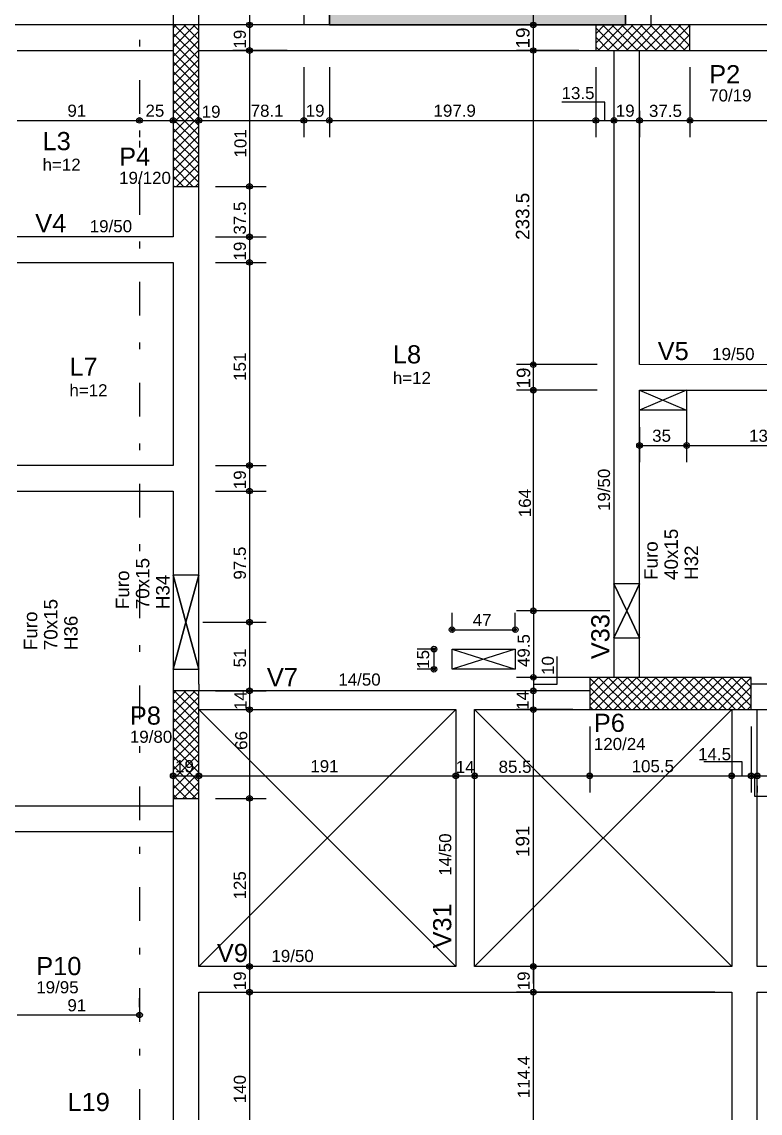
# Model space of a CAD drawing. Extents: x 0 to 119, y 0 to 84.
# Drawn here: x 29.19 to 40.16, y 50.94 to 67.17 of the extents above; entities that cross this region are included whole.
import ezdxf

# ---------------------------------------------------------------- set-up
doc = ezdxf.new("R2010")
doc.units = 0
doc.header["$MEASUREMENT"] = 0
doc.linetypes.add('ESTILO_TQS_0003', pattern=[1.5, 0.5, -0.4, 0.1, -0.5])
for name, color, linetype in [('1', 3, 'CONTINUOUS'), ('10', 252, 'CONTINUOUS'), ('18', 6, 'CONTINUOUS'), ('25', 130, 'CONTINUOUS'), ('27', 250, 'CONTINUOUS'), ('3', 7, 'CONTINUOUS'), ('32', 250, 'CONTINUOUS'), ('36', 7, 'CONTINUOUS'), ('37', 7, 'CONTINUOUS'), ('38', 7, 'CONTINUOUS'), ('62', 7, 'CONTINUOUS')]:
    doc.layers.add(name, color=color, linetype=linetype)
doc.styles.add('TQS_ARIAL', font='arial.ttf')

msp = doc.modelspace()

# ---------------------------------------------------------------- linework, layer by layer
at = {"layer": '1', "color": 3, "linetype": 'Continuous'}
for p, q in [((38.41555, 66.92988), (38.41555, 66.92988)), ((31.62555, 65.91988), (31.62555, 65.91988)), ((38.825571, 57.17988), (38.825571, 57.17988)), ((31.62555, 56.41988), (31.62555, 56.41988))]:
    msp.add_line(p, q, dxfattribs=at)
at = {"layer": '10', "color": 252, "linetype": 'Continuous'}
for p, q in [((38.365594, 61.689816), (39.065084, 61.390122)), ((39.065084, 61.689686), (38.365594, 61.390122)), ((35.579002, 57.839919), (36.518992, 57.539914)), ((36.518992, 57.839919), (35.579002, 57.539914)), ((31.81555, 56.939914), (35.63555, 53.11988)), ((31.815554, 53.119884), (35.63555, 56.939914)), ((35.91555, 53.11988), (39.73555, 56.939914)), ((35.91555, 56.939914), (39.73555, 53.11988))]:
    msp.add_line(p, q, dxfattribs=at)
for points in [[(39.065084, 61.390122), (38.365594, 61.390122), (38.365594, 61.689816), (39.065084, 61.689816), (39.065084, 61.390122)], [(35.579002, 57.839919), (36.518992, 57.839919), (36.518992, 57.539914), (35.579002, 57.539914), (35.579002, 57.839919)]]:
    msp.add_lwpolyline(points, dxfattribs=at)
at = {"layer": '18', "color": 6, "linetype": 'ESTILO_TQS_0003'}
msp.add_line((30.93555, 76.798161), (30.93555, 32.667344), dxfattribs=at)
at = {"layer": '25', "color": 130, "linetype": 'Continuous'}
msp.add_lwpolyline([(33.757161, 69.039899), (33.757161, 67.119899), (37.71555, 67.119899), (38.157161, 67.11988), (38.157161, 69.039899), (33.757161, 69.039899)], dxfattribs=at)
for points in [[(33.757161, 69.039899), (33.757161, 67.119899), (37.71555, 67.119899)], [(33.757161, 69.039899), (37.71555, 67.119899), (38.157161, 67.11988)], [(33.757161, 69.039899), (38.157161, 67.11988), (38.157161, 69.039899)]]:
    msp.add_solid(points, dxfattribs=at)
at = {"layer": '27', "color": 250, "linetype": 'Continuous'}
for p, q in [((31.43555, 66.790889), (31.764541, 67.11988)), ((31.43555, 66.93231), (31.62312, 67.11988)), ((31.43555, 67.073732), (31.481698, 67.11988)), ((31.43555, 66.649468), (31.81555, 67.029468)), ((31.450805, 67.11988), (31.81555, 66.755135)), ((31.592227, 67.11988), (31.81555, 66.896557)), ((31.733648, 67.11988), (31.81555, 67.037978)), ((37.71555, 66.848349), (37.987081, 67.11988)), ((37.71555, 66.989771), (37.845659, 67.11988)), ((37.71555, 67.077675), (38.053345, 66.73988)), ((37.748502, 66.73988), (38.128502, 67.11988)), ((37.814766, 67.11988), (38.194766, 66.73988)), ((37.889923, 66.73988), (38.269923, 67.11988)), ((37.956188, 67.11988), (38.336188, 66.73988)), ((38.031345, 66.73988), (38.411345, 67.11988)), ((38.097609, 67.11988), (38.477609, 66.73988)), ((38.172766, 66.73988), (38.552766, 67.11988)), ((38.23903, 67.11988), (38.61903, 66.73988)), ((38.314187, 66.73988), (38.694187, 67.11988)), ((38.380452, 67.11988), (38.760452, 66.73988)), ((38.455609, 66.73988), (38.835609, 67.11988)), ((38.521873, 67.11988), (38.901873, 66.73988)), ((38.59703, 66.73988), (38.97703, 67.11988)), ((38.663294, 67.11988), (39.043294, 66.73988)), ((38.738451, 66.73988), (39.11555, 67.116979)), ((38.804716, 67.11988), (39.11555, 66.809046)), ((38.946137, 67.11988), (39.11555, 66.950467)), ((39.087559, 67.11988), (39.11555, 67.091889)), ((31.43555, 66.993714), (31.81555, 66.613714)), ((31.43555, 66.508046), (31.81555, 66.888046)), ((31.43555, 66.852293), (31.81555, 66.472293)), ((37.71555, 66.936254), (37.911924, 66.73988)), ((38.879873, 66.73988), (39.11555, 66.975557)), ((31.43555, 66.366625), (31.81555, 66.746625)), ((31.43555, 66.710871), (31.81555, 66.330871)), ((37.71555, 66.794832), (37.770502, 66.73988)), ((39.021294, 66.73988), (39.11555, 66.834136)), ((31.43555, 66.225204), (31.81555, 66.605204)), ((31.43555, 66.56945), (31.81555, 66.18945)), ((31.43555, 66.083782), (31.81555, 66.463782)), ((31.43555, 66.428029), (31.81555, 66.048029)), ((31.43555, 65.942361), (31.81555, 66.322361)), ((31.43555, 66.286607), (31.81555, 65.906607)), ((31.43555, 65.80094), (31.81555, 66.18094)), ((31.43555, 66.145186), (31.81555, 65.765186)), ((31.43555, 65.659518), (31.81555, 66.039518)), ((31.43555, 66.003764), (31.81555, 65.623764)), ((31.43555, 65.518097), (31.81555, 65.898097)), ((31.43555, 65.862343), (31.81555, 65.482343)), ((31.43555, 65.376675), (31.81555, 65.756675)), ((31.43555, 65.720922), (31.81555, 65.340922)), ((31.43555, 65.235254), (31.81555, 65.615254)), ((31.43555, 65.5795), (31.81555, 65.1995)), ((31.43555, 65.093833), (31.81555, 65.473833)), ((31.43555, 65.438079), (31.81555, 65.058079)), ((31.43555, 64.952411), (31.81555, 65.332411)), ((31.43555, 65.296658), (31.81555, 64.916658)), ((31.43555, 64.81099), (31.81555, 65.19099)), ((31.43555, 65.155236), (31.81555, 64.775236)), ((31.43555, 65.013815), (31.729485, 64.71988)), ((31.485861, 64.71988), (31.81555, 65.049569)), ((31.627283, 64.71988), (31.81555, 64.908147)), ((31.43555, 64.872394), (31.588064, 64.71988)), ((31.768704, 64.71988), (31.81555, 64.766726)), ((31.43555, 64.730972), (31.446642, 64.71988)), ((37.625571, 57.000297), (38.045154, 57.41988)), ((37.625571, 57.141718), (37.903733, 57.41988)), ((37.625571, 57.28314), (37.762311, 57.41988)), ((37.625571, 57.40958), (38.095271, 56.93988)), ((37.706576, 56.93988), (38.186576, 57.41988)), ((37.756693, 57.41988), (38.236693, 56.93988)), ((37.847997, 56.93988), (38.327997, 57.41988)), ((37.898114, 57.41988), (38.378114, 56.93988)), ((37.989418, 56.93988), (38.469418, 57.41988)), ((38.039535, 57.41988), (38.519535, 56.93988)), ((38.13084, 56.93988), (38.61084, 57.41988)), ((38.180957, 57.41988), (38.660957, 56.93988)), ((38.272261, 56.93988), (38.752261, 57.41988)), ((38.322378, 57.41988), (38.802378, 56.93988)), ((38.413682, 56.93988), (38.893682, 57.41988)), ((38.4638, 57.41988), (38.9438, 56.93988)), ((38.555104, 56.93988), (39.035104, 57.41988)), ((38.605221, 57.41988), (39.085221, 56.93988)), ((38.696525, 56.93988), (39.176525, 57.41988)), ((38.746642, 57.41988), (39.226642, 56.93988)), ((38.837946, 56.93988), (39.317946, 57.41988)), ((38.888064, 57.41988), (39.368064, 56.93988)), ((38.979368, 56.93988), (39.459368, 57.41988)), ((39.029485, 57.41988), (39.509485, 56.93988)), ((39.120789, 56.93988), (39.600789, 57.41988)), ((39.170906, 57.41988), (39.650906, 56.93988)), ((39.26221, 56.93988), (39.74221, 57.41988)), ((39.312328, 57.41988), (39.792328, 56.93988)), ((39.403632, 56.93988), (39.883632, 57.41988)), ((39.453749, 57.41988), (39.933749, 56.93988)), ((39.545053, 56.93988), (40.025571, 57.41988)), ((39.59517, 57.41988), (40.025571, 56.989479)), ((39.686475, 56.93988), (40.025571, 57.278977)), ((39.736592, 57.41988), (40.025571, 57.1309)), ((39.878013, 57.41988), (40.025571, 57.272322)), ((40.019434, 57.41988), (40.025571, 57.413743)), ((31.43555, 56.891394), (31.764036, 57.21988)), ((31.43555, 57.032815), (31.622615, 57.21988)), ((31.43555, 57.174237), (31.481193, 57.21988)), ((31.43555, 56.749973), (31.81555, 57.129973)), ((31.45131, 57.21988), (31.81555, 56.85564)), ((31.592732, 57.21988), (31.81555, 56.997062)), ((31.734153, 57.21988), (31.81555, 57.138483)), ((37.625571, 57.268159), (37.95385, 56.93988)), ((37.625571, 57.126737), (37.812429, 56.93988)), ((39.827896, 56.93988), (40.025571, 57.137555)), ((31.43555, 57.094219), (31.81555, 56.714219)), ((31.43555, 56.608551), (31.81555, 56.988551)), ((37.625571, 56.985316), (37.671007, 56.93988)), ((39.969317, 56.93988), (40.025571, 56.996134)), ((31.43555, 56.952798), (31.81555, 56.572798)), ((31.43555, 56.46713), (31.81555, 56.84713)), ((31.43555, 56.811376), (31.81555, 56.431376)), ((31.43555, 56.325709), (31.81555, 56.705709)), ((31.43555, 56.669955), (31.81555, 56.289955)), ((31.43555, 56.184287), (31.81555, 56.564287)), ((31.43555, 56.528534), (31.81555, 56.148534)), ((31.43555, 56.042866), (31.81555, 56.422866)), ((31.43555, 56.387112), (31.81555, 56.007112)), ((31.43555, 55.901445), (31.81555, 56.281445)), ((31.43555, 56.245691), (31.81555, 55.865691)), ((31.43555, 55.760023), (31.81555, 56.140023)), ((31.43555, 56.10427), (31.81555, 55.72427)), ((31.436828, 55.61988), (31.81555, 55.998602)), ((31.43555, 55.962848), (31.778518, 55.61988)), ((31.43555, 55.821427), (31.637097, 55.61988)), ((31.578249, 55.61988), (31.81555, 55.857181)), ((31.43555, 55.680005), (31.495675, 55.61988)), ((31.719671, 55.61988), (31.81555, 55.715759))]:
    msp.add_line(p, q, dxfattribs=at)
at = {"layer": '3', "color": 7, "linetype": 'Continuous'}
for points in [[(31.435554, 72.414661), (31.435554, 67.119899)], [(31.815554, 67.119899), (31.815554, 72.414661)], [(33.377161, 69.319899), (33.377161, 67.119899)], [(38.537161, 67.11988), (38.537161, 69.319899)], [(33.757161, 67.119899), (33.757161, 69.039899)], [(38.157161, 69.039899), (38.157161, 67.11988)], [(31.43555, 67.119899), (28.92555, 67.119899)], [(33.377161, 67.119899), (31.815554, 67.119899)], [(33.757161, 67.119899), (33.377161, 67.119899)], [(37.71555, 67.119899), (33.757161, 67.119899)], [(46.345595, 67.119899), (39.11555, 67.119899)], [(29.11555, 66.739899), (31.43555, 66.739899)], [(31.81555, 66.739899), (33.567161, 66.739899)], [(33.567161, 66.739899), (37.71555, 66.739899)], [(37.985594, 66.73988), (37.985594, 61.879851)], [(38.365594, 62.069816), (38.365594, 66.73988)], [(39.11555, 66.739899), (46.345595, 66.739899)], [(31.435554, 64.71988), (31.435554, 63.96988)], [(31.815554, 63.77988), (31.815554, 64.71988)], [(31.435554, 63.96988), (29.11555, 63.96988)], [(31.815554, 60.379943), (31.815554, 63.77988)], [(29.11555, 63.58988), (31.435554, 63.58988)], [(31.435554, 63.58988), (31.435554, 60.569943)], [(45.755629, 62.068452), (38.365594, 62.069816)], [(37.985594, 61.879851), (37.985594, 57.41988)], [(38.365594, 57.41988), (38.365594, 61.689816)], [(38.365594, 61.689816), (45.565594, 61.688487)], [(31.435554, 60.569943), (29.11555, 60.569943)], [(31.815554, 57.319914), (31.815554, 60.379943)], [(29.11555, 60.189943), (31.435554, 60.189943)], [(31.435554, 60.189943), (31.435554, 57.21988)], [(31.62555, 58.239919), (31.81555, 57.539919), (31.81555, 58.939919), (31.62555, 58.239919), (31.81555, 58.939919), (31.43555, 58.939919), (31.62555, 58.239919), (31.43555, 58.939919), (31.43555, 57.539919), (31.62555, 58.239919), (31.43555, 57.539919), (31.81555, 57.539919), (31.62555, 58.239919)], [(38.17559, 58.409783), (38.36559, 58.009783), (38.36559, 58.809783), (38.17559, 58.409783), (38.36559, 58.809783), (37.98559, 58.809783), (38.17559, 58.409783), (37.98559, 58.809783), (37.98559, 58.009783), (38.17559, 58.409783), (37.98559, 58.009783), (38.36559, 58.009783), (38.17559, 58.409783)], [(31.815554, 57.319914), (31.815554, 57.21988)], [(42.55555, 57.319914), (40.025571, 57.319914)], [(35.77555, 57.219914), (31.815554, 57.219914)], [(37.625571, 57.219914), (35.77555, 57.219914)], [(31.81555, 56.939914), (35.63555, 56.939914)], [(35.63555, 56.939914), (35.63555, 53.11988)], [(35.91555, 56.939914), (37.625571, 56.939914)], [(35.91555, 53.11988), (35.91555, 56.939914)], [(39.73555, 56.93988), (39.73555, 53.11988)], [(40.025571, 56.939914), (40.11555, 56.939914)], [(40.11555, 56.939914), (42.36555, 56.939914)], [(40.11555, 53.11988), (40.11555, 56.939914)], [(31.43555, 55.506569), (19.51555, 55.506569)], [(31.435554, 55.61988), (31.435554, 52.92988)], [(31.815554, 53.11988), (31.815554, 55.61988)], [(19.51555, 55.126569), (31.435554, 55.126569)], [(35.63555, 53.11988), (31.815554, 53.11988)], [(39.73555, 53.11988), (35.91555, 53.11988)], [(42.36555, 53.11988), (40.11555, 53.11988)], [(31.435554, 52.92988), (31.435554, 48.230015)], [(31.815554, 52.73988), (35.77555, 52.73988)], [(31.815554, 48.420015), (31.815554, 52.73988)], [(35.77555, 52.73988), (39.73555, 52.73988)], [(39.73555, 52.73988), (39.73555, 48.420015)], [(40.11555, 48.230015), (40.11555, 52.73988)], [(40.11555, 52.73988), (42.36555, 52.73988)]]:
    msp.add_lwpolyline(points, dxfattribs=at)
at = {"layer": '32', "color": 250, "linetype": 'Continuous'}
for p, q in [((32.569553, 69.039899), (32.569553, 67.119899)), ((36.787909, 67.11988), (36.787909, 69.039899)), ((36.787909, 66.48988), (36.787909, 67.369899)), ((33.127161, 67.119899), (32.319553, 67.119899)), ((33.127161, 67.119899), (32.319553, 67.119899)), ((32.569553, 67.119899), (32.569553, 66.739899)), ((33.377161, 67.119899), (33.377161, 67.119899)), ((33.377161, 67.119899), (33.377161, 67.119899)), ((37.46555, 67.119899), (36.537909, 67.119899)), ((37.46555, 67.11988), (36.537909, 67.11988)), ((37.71555, 67.119899), (37.71555, 67.119899)), ((37.71555, 67.11988), (37.71555, 67.11988)), ((36.787909, 61.819886), (36.787909, 66.98988)), ((33.127161, 66.739899), (32.319553, 66.739899)), ((33.127161, 66.739899), (32.319553, 66.739899)), ((32.569553, 66.739899), (32.569553, 64.71988)), ((33.377161, 66.739899), (33.377161, 66.739899)), ((33.377161, 66.739899), (33.377161, 66.739899)), ((33.377161, 66.739899), (33.377161, 66.739899)), ((33.377161, 66.739899), (33.377161, 66.739899)), ((33.757161, 66.739899), (33.757161, 66.739899)), ((33.757161, 66.739899), (33.757161, 66.739899)), ((37.46555, 66.73988), (36.537909, 66.73988)), ((37.46555, 66.73988), (36.537909, 66.73988)), ((37.71555, 66.73988), (37.71555, 66.73988)), ((37.71555, 66.73988), (37.71555, 66.73988)), ((37.71555, 66.73988), (37.71555, 66.73988)), ((37.71555, 66.73988), (37.71555, 66.73988)), ((39.11555, 66.73988), (39.11555, 66.73988)), ((39.11555, 66.73988), (39.11555, 66.73988)), ((33.377161, 66.489899), (33.377161, 65.450963)), ((33.377161, 66.489899), (33.377161, 65.450963)), ((33.757161, 66.489899), (33.757161, 65.450963)), ((33.757161, 66.489899), (33.757161, 65.450963)), ((37.71555, 66.48988), (37.71555, 65.450963)), ((37.71555, 66.48988), (37.71555, 65.450963)), ((39.11555, 66.48988), (39.11555, 65.450963)), ((39.11555, 66.48988), (39.11555, 65.450963)), ((37.985594, 66.316838), (37.985594, 66.316838)), ((37.985594, 66.316838), (37.985594, 66.316838)), ((37.985594, 66.066838), (37.985594, 65.450963)), ((37.985594, 66.066838), (37.985594, 65.450963)), ((38.365594, 66.09201), (38.365594, 66.09201)), ((38.365594, 66.09201), (38.365594, 66.09201)), ((30.93555, 65.80164), (30.93555, 65.80164)), ((30.93555, 65.80164), (30.93555, 65.80164)), ((38.365594, 65.84201), (38.365594, 65.450963)), ((38.365594, 65.84201), (38.365594, 65.450963)), ((29.11555, 65.700963), (30.93555, 65.700963)), ((30.93555, 65.700963), (31.43555, 65.700963)), ((31.43555, 65.700963), (31.43555, 65.700963)), ((31.43555, 65.700963), (31.81555, 65.700963)), ((31.43555, 65.700963), (31.43555, 65.700963)), ((31.81555, 65.700963), (33.377161, 65.700963)), ((31.81555, 65.700963), (31.81555, 65.700963)), ((31.81555, 65.700963), (31.81555, 65.700963)), ((33.377161, 65.700963), (33.757161, 65.700963)), ((33.757161, 65.700963), (37.71555, 65.700963)), ((37.71555, 65.700963), (37.985594, 65.700963)), ((37.985594, 65.700963), (38.365594, 65.700963)), ((38.365594, 65.700963), (39.11555, 65.700963)), ((39.11555, 65.700963), (46.345595, 65.700963)), ((30.93555, 65.55164), (30.93555, 65.450963)), ((30.93555, 65.55164), (30.93555, 65.450963)), ((31.815554, 64.71988), (31.815554, 64.71988)), ((31.815554, 64.71988), (31.815554, 64.71988)), ((32.065554, 64.71988), (32.819553, 64.71988)), ((32.065554, 64.71988), (32.819553, 64.71988)), ((32.569553, 64.71988), (32.569553, 63.96988)), ((31.815554, 63.96988), (31.815554, 63.96988)), ((31.815554, 63.96988), (31.815554, 63.96988)), ((32.065554, 63.96988), (32.819553, 63.96988)), ((32.065554, 63.96988), (32.819553, 63.96988)), ((32.569553, 63.96988), (32.569553, 63.58988)), ((31.815554, 63.58988), (31.815554, 63.58988)), ((31.815554, 63.58988), (31.815554, 63.58988)), ((32.065554, 63.58988), (32.819553, 63.58988)), ((32.065554, 63.58988), (32.819553, 63.58988)), ((32.569553, 63.58988), (32.569553, 60.569943)), ((36.787909, 61.439886), (36.787909, 62.319886)), ((37.735594, 62.069886), (36.537909, 62.069886)), ((37.735594, 62.069886), (36.537909, 62.069886)), ((37.985594, 62.069886), (37.985594, 62.069886)), ((37.985594, 62.069886), (37.985594, 62.069886)), ((37.735594, 61.689886), (36.537909, 61.689886)), ((37.485594, 61.689886), (36.537909, 61.689886)), ((36.787909, 58.409783), (36.787909, 61.689886)), ((37.735594, 61.689886), (37.735594, 61.689886)), ((37.985594, 61.689886), (37.985594, 61.689886)), ((39.065084, 61.689816), (39.065084, 61.689816)), ((38.365594, 61.390122), (38.365594, 61.390122)), ((39.065084, 61.439816), (39.065084, 60.618114)), ((39.065084, 61.390122), (39.065084, 61.390122)), ((38.365594, 61.140122), (38.365594, 60.618114)), ((39.065084, 61.140122), (39.065084, 60.618114)), ((38.365594, 60.868114), (39.065084, 60.868114)), ((39.065084, 60.868114), (41.786298, 60.868114)), ((31.815554, 60.569943), (31.815554, 60.569943)), ((31.815554, 60.569943), (31.815554, 60.569943)), ((32.065554, 60.569943), (32.819553, 60.569943)), ((32.065554, 60.569943), (32.819553, 60.569943)), ((32.569553, 60.569943), (32.569553, 60.189943)), ((31.815554, 60.189943), (31.815554, 60.189943)), ((31.815554, 60.189943), (31.815554, 60.189943)), ((32.065554, 60.189943), (32.819553, 60.189943)), ((32.065554, 60.189943), (32.819553, 60.189943)), ((32.569553, 60.189943), (32.569553, 58.239919)), ((35.579002, 58.089919), (35.579002, 58.378731)), ((36.518992, 58.089919), (36.518992, 58.378731)), ((37.92559, 58.409783), (36.537909, 58.409783)), ((37.92559, 58.409783), (36.537909, 58.409783)), ((36.787909, 58.409783), (36.787909, 57.41988)), ((38.17559, 58.409783), (38.17559, 58.409783)), ((38.17559, 58.409783), (38.17559, 58.409783)), ((31.62555, 58.239919), (31.62555, 58.239919)), ((31.62555, 58.239919), (31.62555, 58.239919)), ((31.87555, 58.239919), (32.819553, 58.239919)), ((31.87555, 58.239919), (32.819553, 58.239919)), ((32.569553, 58.239919), (32.569553, 57.21988)), ((35.579002, 58.128731), (36.518992, 58.128731)), ((35.329002, 57.839919), (35.060629, 57.839919)), ((35.310629, 57.839919), (35.310629, 57.539914)), ((35.579002, 57.839919), (35.579002, 57.839919)), ((35.579002, 57.839919), (35.579002, 57.839919)), ((36.518992, 57.839919), (36.518992, 57.839919)), ((35.329002, 57.539914), (35.060629, 57.539914)), ((35.579002, 57.539914), (35.579002, 57.539914)), ((37.375571, 57.41988), (36.537909, 57.41988)), ((37.735594, 57.41988), (36.537909, 57.41988)), ((36.787909, 57.41988), (36.787909, 57.219914)), ((37.625571, 57.41988), (37.625571, 57.41988)), ((37.985594, 57.41988), (37.985594, 57.41988)), ((31.81555, 57.21988), (31.81555, 57.21988)), ((31.815554, 57.21988), (31.815554, 57.21988)), ((32.06555, 57.21988), (32.819553, 57.21988)), ((32.065554, 57.21988), (32.819553, 57.21988)), ((32.569553, 57.21988), (32.569553, 56.939914)), ((37.375571, 57.219914), (36.537909, 57.219914)), ((37.375571, 57.219914), (36.537909, 57.219914)), ((36.787909, 56.939914), (36.787909, 57.219914)), ((36.787909, 52.86988), (36.787909, 57.18988)), ((37.625571, 57.219914), (37.625571, 57.219914)), ((37.625571, 57.219914), (37.625571, 57.219914)), ((32.569553, 56.939914), (32.569553, 56.939914)), ((32.569553, 56.939914), (32.569553, 55.61988)), ((32.569553, 56.939914), (32.569553, 56.939914)), ((37.375571, 56.939914), (36.537909, 56.939914)), ((37.375571, 56.93988), (36.537909, 56.93988)), ((37.625571, 56.939914), (37.625571, 56.939914)), ((37.625571, 56.93988), (37.625571, 56.93988)), ((37.625571, 56.93988), (37.625571, 56.93988)), ((37.625571, 56.93988), (37.625571, 56.93988)), ((40.025571, 56.93988), (40.025571, 56.93988)), ((40.025571, 56.93988), (40.025571, 56.93988)), ((37.625571, 56.68988), (37.625571, 55.705414)), ((37.625571, 56.68988), (37.625571, 55.705414)), ((40.025571, 56.68988), (40.025571, 55.705414)), ((40.025571, 56.68988), (40.025571, 55.705414)), ((39.73555, 56.056527), (39.73555, 56.056527)), ((39.73555, 56.056527), (39.73555, 56.056527)), ((40.11555, 56.056543), (40.11555, 56.056543)), ((40.11555, 56.056543), (40.11555, 56.056543)), ((31.43555, 55.955414), (31.81555, 55.955414)), ((31.43555, 55.955414), (31.43555, 55.955414)), ((31.81555, 55.955414), (31.81555, 55.955414)), ((31.81555, 55.955414), (35.63555, 55.955414)), ((31.81555, 55.955414), (31.81555, 55.955414)), ((35.63555, 55.955414), (35.63555, 55.955414)), ((35.63555, 55.955414), (35.91555, 55.955414)), ((35.63555, 55.955414), (35.63555, 55.955414)), ((35.91555, 55.955414), (35.91555, 55.955414)), ((35.91555, 55.955414), (37.625571, 55.955414)), ((35.91555, 55.955414), (35.91555, 55.955414)), ((37.625571, 55.955414), (39.73555, 55.955414)), ((39.73555, 55.955414), (40.025571, 55.955414)), ((40.025571, 55.955414), (40.11555, 55.955414)), ((40.11555, 55.955414), (41.995954, 55.955414)), ((39.73555, 55.806527), (39.73555, 55.705414)), ((39.73555, 55.806527), (39.73555, 55.705414)), ((40.11555, 55.806543), (40.11555, 55.705414)), ((40.11555, 55.806543), (40.11555, 55.705414)), ((31.815554, 55.61988), (31.815554, 55.61988)), ((31.815554, 55.61988), (31.815554, 55.61988)), ((32.065554, 55.61988), (32.819553, 55.61988)), ((32.065554, 55.61988), (32.819553, 55.61988)), ((32.569553, 55.61988), (32.569553, 53.11988)), ((32.569553, 53.11988), (32.569553, 53.11988)), ((32.569553, 53.11988), (32.569553, 52.73988)), ((32.569553, 53.11988), (32.569553, 53.11988)), ((37.26782, 53.11988), (36.537909, 53.11988)), ((39.48555, 53.11988), (36.537909, 53.11988)), ((36.787909, 53.11988), (36.787909, 52.73988)), ((37.51782, 53.11988), (37.51782, 53.11988)), ((39.73555, 53.11988), (39.73555, 53.11988)), ((32.569553, 52.73988), (32.569553, 52.73988)), ((32.569553, 52.73988), (32.569553, 49.93988)), ((32.569553, 52.73988), (32.569553, 52.73988)), ((39.48555, 52.73988), (36.537909, 52.73988)), ((39.48555, 52.73988), (36.537909, 52.73988)), ((36.787909, 50.451299), (36.787909, 52.73988)), ((39.73555, 52.73988), (39.73555, 52.73988)), ((39.73555, 52.73988), (39.73555, 52.73988)), ((30.93555, 52.517864), (30.93555, 52.649927)), ((29.11555, 52.399927), (30.93555, 52.399927)), ((30.93555, 52.267864), (30.93555, 52.267864))]:
    msp.add_line(p, q, dxfattribs=at)
for points in [[(37.850572, 65.700963), (37.850572, 65.970422), (37.212338, 65.970422)], [(37.134921, 57.731246), (37.134921, 57.31239), (36.787909, 57.31239)], [(39.319441, 56.16744), (39.886405, 56.16744), (39.886405, 55.955414)], [(40.073925, 55.955414), (40.073925, 55.651508), (40.571621, 55.651508)]]:
    msp.add_lwpolyline(points, dxfattribs=at)
for centre, radius in [((32.569553, 67.119899), 0.041625), ((32.569553, 67.119899), 0.041625), ((32.569553, 67.119899), 0.02075), ((32.569553, 67.119899), 0.02075), ((36.787909, 67.11988), 0.041625), ((36.787909, 67.119899), 0.04), ((36.787909, 67.11988), 0.02075), ((36.787909, 67.119899), 0.02), ((32.569553, 66.739899), 0.041625), ((32.569553, 66.739899), 0.041625), ((32.569553, 66.739899), 0.02075), ((32.569553, 66.739899), 0.02075), ((36.787909, 66.73988), 0.04), ((36.787909, 66.73988), 0.04), ((36.787909, 66.73988), 0.02), ((36.787909, 66.73988), 0.02), ((30.93555, 65.700963), 0.041625), ((30.93555, 65.700963), 0.041625), ((30.93555, 65.700963), 0.02075), ((30.93555, 65.700963), 0.02075), ((31.43555, 65.700963), 0.041625), ((31.43555, 65.700963), 0.041625), ((31.43555, 65.700963), 0.02075), ((31.43555, 65.700963), 0.02075), ((31.81555, 65.700963), 0.041625), ((31.81555, 65.700963), 0.041625), ((31.81555, 65.700963), 0.02075), ((31.81555, 65.700963), 0.02075), ((33.377161, 65.700963), 0.041625), ((33.377161, 65.700963), 0.041625), ((33.377161, 65.700963), 0.02075), ((33.377161, 65.700963), 0.02075), ((33.757161, 65.700963), 0.041625), ((33.757161, 65.700963), 0.041625), ((33.757161, 65.700963), 0.02075), ((33.757161, 65.700963), 0.02075), ((37.71555, 65.700963), 0.041625), ((37.71555, 65.700963), 0.041625), ((37.71555, 65.700963), 0.02075), ((37.71555, 65.700963), 0.02075), ((37.985594, 65.700963), 0.041625), ((37.985594, 65.700963), 0.041625), ((37.985594, 65.700963), 0.02075), ((37.985594, 65.700963), 0.02075), ((38.365594, 65.700963), 0.041625), ((38.365594, 65.700963), 0.041625), ((38.365594, 65.700963), 0.02075), ((38.365594, 65.700963), 0.02075), ((39.11555, 65.700963), 0.041625), ((39.11555, 65.700963), 0.041625), ((39.11555, 65.700963), 0.02075), ((39.11555, 65.700963), 0.02075), ((32.569553, 64.71988), 0.041625), ((32.569553, 64.71988), 0.041625), ((32.569553, 64.71988), 0.02075), ((32.569553, 64.71988), 0.02075), ((32.569553, 63.96988), 0.041625), ((32.569553, 63.96988), 0.041625), ((32.569553, 63.96988), 0.02075), ((32.569553, 63.96988), 0.02075), ((32.569553, 63.58988), 0.041625), ((32.569553, 63.58988), 0.041625), ((32.569553, 63.58988), 0.02075), ((32.569553, 63.58988), 0.02075), ((36.787909, 62.069886), 0.04), ((36.787909, 62.069886), 0.04), ((36.787909, 62.069886), 0.02), ((36.787909, 62.069886), 0.02), ((36.787909, 61.689886), 0.041625), ((36.787909, 61.689886), 0.04), ((36.787909, 61.689886), 0.02075), ((36.787909, 61.689886), 0.02), ((38.365594, 60.868114), 0.041625), ((38.365594, 60.868114), 0.02075), ((39.065084, 60.868114), 0.041625), ((39.065084, 60.868114), 0.041625), ((39.065084, 60.868114), 0.02075), ((39.065084, 60.868114), 0.02075), ((32.569553, 60.569943), 0.041625), ((32.569553, 60.569943), 0.041625), ((32.569553, 60.569943), 0.02075), ((32.569553, 60.569943), 0.02075), ((32.569553, 60.189943), 0.041625), ((32.569553, 60.189943), 0.041625), ((32.569553, 60.189943), 0.02075), ((32.569553, 60.189943), 0.02075), ((36.787909, 58.409783), 0.041625), ((36.787909, 58.409783), 0.041625), ((36.787909, 58.409783), 0.02075), ((36.787909, 58.409783), 0.02075), ((32.569553, 58.239919), 0.041625), ((32.569553, 58.239919), 0.041625), ((32.569553, 58.239919), 0.02075), ((32.569553, 58.239919), 0.02075), ((35.579002, 58.128731), 0.041625), ((35.579002, 58.128731), 0.02075), ((36.518992, 58.128731), 0.041625), ((36.518992, 58.128731), 0.02075), ((35.310629, 57.839919), 0.041625), ((35.310629, 57.839919), 0.02075), ((35.310629, 57.539914), 0.041625), ((35.310629, 57.539914), 0.02075), ((36.787909, 57.41988), 0.041625), ((36.787909, 57.41988), 0.041625), ((36.787909, 57.41988), 0.02075), ((36.787909, 57.41988), 0.02075), ((32.569553, 57.21988), 0.041625), ((32.569553, 57.21988), 0.041625), ((32.569553, 57.21988), 0.02075), ((32.569553, 57.21988), 0.02075), ((36.787909, 57.219914), 0.041625), ((36.787909, 57.219914), 0.041625), ((36.787909, 57.219914), 0.02075), ((36.787909, 57.219914), 0.02075), ((32.569553, 56.939914), 0.041625), ((32.569553, 56.939914), 0.041625), ((32.569553, 56.939914), 0.02075), ((32.569553, 56.939914), 0.02075), ((36.787909, 56.939914), 0.041625), ((36.787909, 56.93988), 0.04), ((36.787909, 56.939914), 0.02075), ((36.787909, 56.93988), 0.02), ((31.43555, 55.955414), 0.041625), ((31.81555, 55.955414), 0.041625), ((31.81555, 55.955414), 0.041625), ((35.63555, 55.955414), 0.041625), ((35.63555, 55.955414), 0.041625), ((35.91555, 55.955414), 0.041625), ((35.91555, 55.955414), 0.041625), ((37.625571, 55.955414), 0.041625), ((37.625571, 55.955414), 0.041625), ((39.73555, 55.955414), 0.041625), ((39.73555, 55.955414), 0.041625), ((40.025571, 55.955414), 0.041625), ((40.025571, 55.955414), 0.041625), ((40.11555, 55.955414), 0.041625), ((40.11555, 55.955414), 0.041625), ((31.43555, 55.955414), 0.02075), ((31.81555, 55.955414), 0.02075), ((31.81555, 55.955414), 0.02075), ((35.63555, 55.955414), 0.02075), ((35.63555, 55.955414), 0.02075), ((35.91555, 55.955414), 0.02075), ((35.91555, 55.955414), 0.02075), ((37.625571, 55.955414), 0.02075), ((37.625571, 55.955414), 0.02075), ((39.73555, 55.955414), 0.02075), ((39.73555, 55.955414), 0.02075), ((40.025571, 55.955414), 0.02075), ((40.025571, 55.955414), 0.02075), ((40.11555, 55.955414), 0.02075), ((40.11555, 55.955414), 0.02075), ((32.569553, 55.61988), 0.041625), ((32.569553, 55.61988), 0.041625), ((32.569553, 55.61988), 0.02075), ((32.569553, 55.61988), 0.02075), ((32.569553, 53.11988), 0.041625), ((32.569553, 53.11988), 0.041625), ((32.569553, 53.11988), 0.02075), ((32.569553, 53.11988), 0.02075), ((36.787909, 53.11988), 0.041625), ((36.787909, 53.11988), 0.04), ((36.787909, 53.11988), 0.02075), ((36.787909, 53.11988), 0.02), ((32.569553, 52.73988), 0.041625), ((32.569553, 52.73988), 0.041625), ((32.569553, 52.73988), 0.02075), ((32.569553, 52.73988), 0.02075), ((36.787909, 52.73988), 0.041625), ((36.787909, 52.73988), 0.041625), ((36.787909, 52.73988), 0.02075), ((36.787909, 52.73988), 0.02075), ((30.93555, 52.399927), 0.041625), ((30.93555, 52.399927), 0.02075)]:
    msp.add_circle(centre, radius, dxfattribs=at)
at = {"layer": '62', "linetype": 'Continuous'}
for points in [[(31.43555, 64.71988), (31.81555, 64.71988), (31.81555, 67.11988), (31.43555, 67.11988), (31.43555, 64.71988)], [(37.71555, 66.73988), (39.11555, 66.73988), (39.11555, 67.11988), (37.71555, 67.11988), (37.71555, 66.73988)], [(37.625571, 56.93988), (40.025571, 56.93988), (40.025571, 57.41988), (37.625571, 57.41988), (37.625571, 56.93988)], [(31.43555, 55.61988), (31.81555, 55.61988), (31.81555, 57.21988), (31.43555, 57.21988), (31.43555, 55.61988)]]:
    msp.add_lwpolyline(points, dxfattribs=at)

# ---------------------------------------------------------------- texts
at = {"layer": '3', "color": 7, "linetype": 'Continuous', "style": 'TQS_ARIAL'}
for s, p in [('40x15', (38.935579, 58.86811)), ('Furo', (38.635579, 58.86811)), ('H32', (39.235579, 58.86811)), ('70x15', (31.081145, 58.433757)), ('Furo', (30.781145, 58.433757)), ('H34', (31.381145, 58.433757)), ('70x15', (29.715546, 57.824167)), ('Furo', (29.415546, 57.824167)), ('H36', (30.015546, 57.824167))]:
    msp.add_text(s, height=0.2, rotation=90, dxfattribs=at).set_placement(p)
at = {"layer": '32', "color": 250, "linetype": 'Continuous', "style": 'TQS_ARIAL'}
for s, height, p in [('19', 0.18, (32.515553, 66.767899)), ('19', 0.2, (36.731661, 66.770824)), ('101', 0.18, (32.524502, 65.149174)), ('233.5', 0.2, (36.727909, 63.924883)), ('37.5', 0.18, (32.515553, 64.00288)), ('19', 0.18, (32.515553, 63.61788)), ('151', 0.18, (32.515553, 61.827911)), ('19', 0.2, (36.741364, 61.714867)), ('19', 0.18, (32.515553, 60.217943)), ('164', 0.18, (36.75128, 59.801402)), ('97.5', 0.18, (32.515553, 58.872931)), ('49.5', 0.18, (36.733909, 57.572832)), ('51', 0.18, (32.515553, 57.5679)), ('15', 0.18, (35.239354, 57.547076)), ('10', 0.18, (37.093743, 57.456002)), ('14', 0.18, (32.525344, 56.933748)), ('14', 0.18, (36.718326, 56.93809)), ('66', 0.18, (32.536432, 56.342273)), ('191', 0.2, (36.727909, 54.74988)), ('125', 0.18, (32.515553, 54.11788)), ('19', 0.18, (32.515553, 52.76788)), ('19', 0.18, (36.733909, 52.76788)), ('114.4', 0.18, (36.733909, 51.163589)), ('140', 0.18, (32.515553, 51.08788))]:
    msp.add_text(s, height=height, rotation=90, dxfattribs=at).set_placement(p)
for s, p in [('13.5', (37.207247, 66.017538)), ('91', (29.86355, 65.754963)), ('25', (31.02355, 65.754963)), ('19', (31.859126, 65.740117)), ('78.1', (32.587071, 65.75435)), ('19', (33.405161, 65.754963)), ('197.9', (35.304356, 65.754963)), ('19', (38.013594, 65.754963)), ('37.5', (38.506194, 65.752459)), ('35', (38.553339, 60.922114)), ('136.1', (39.993691, 60.922114)), ('47', (35.886997, 58.182731)), ('14.5', (39.236322, 56.188082)), ('19', (31.46355, 56.009414)), ('191', (33.47355, 56.009414)), ('14', (35.635334, 55.99823)), ('85.5', (36.27158, 56.00006)), ('105.5', (38.248561, 56.009414)), ('91', (29.86355, 52.453927))]:
    msp.add_text(s, height=0.18, dxfattribs=at).set_placement(p)
at = {"layer": '36', "color": 7, "linetype": 'Continuous', "style": 'TQS_ARIAL'}
for s, height, p in [('P2', 0.27, (39.40055, 66.25238)), ('70/19', 0.18, (39.40055, 65.98238)), ('P4', 0.27, (30.632449, 65.026339)), ('19/120', 0.18, (30.632449, 64.756339)), ('P8', 0.27, (30.792052, 56.716983)), ('P6', 0.27, (37.687217, 56.609181)), ('19/80', 0.18, (30.792052, 56.446983)), ('120/24', 0.18, (37.687217, 56.339181)), ('P10', 0.27, (29.40055, 52.99238)), ('19/95', 0.18, (29.40055, 52.72238))]:
    msp.add_text(s, height=height, dxfattribs=at).set_placement(p)
at = {"layer": '37', "color": 7, "linetype": 'Continuous', "style": 'TQS_ARIAL'}
for s, height, p in [('V4', 0.27, (29.38555, 64.03738)), ('19/50', 0.18, (30.19555, 64.03738)), ('V7', 0.27, (32.828056, 57.286851)), ('14/50', 0.18, (33.889456, 57.297222)), ('V9', 0.27, (32.085554, 53.18738)), ('19/50', 0.18, (32.895554, 53.18738))]:
    msp.add_text(s, height=height, dxfattribs=at).set_placement(p)
for s, height, rotation, p in [('V5', 0.27, 359.989428, (38.635606, 62.137266)), ('19/50', 0.18, 359.989428, (39.445606, 62.137116)), ('19/50', 0.18, 90, (37.927222, 59.892198)), ('V33', 0.27, 90, (37.918094, 57.68988)), ('14/50', 0.18, 90, (35.56805, 54.46988)), ('V31', 0.27, 90, (35.56805, 53.38988))]:
    msp.add_text(s, height=height, rotation=rotation, dxfattribs=at).set_placement(p)
at = {"layer": '38', "color": 7, "linetype": 'Continuous', "style": 'TQS_ARIAL'}
for s, height, p in [('L3', 0.27, (29.494322, 65.257987)), ('h=12', 0.18, (29.494322, 64.951987)), ('L8', 0.27, (34.700317, 62.087553)), ('L7', 0.27, (29.893491, 61.904026)), ('h=12', 0.18, (34.700317, 61.781553)), ('h=12', 0.18, (29.893491, 61.598026)), ('L19', 0.27, (29.864618, 50.971524))]:
    msp.add_text(s, height=height, dxfattribs=at).set_placement(p)

doc.saveas('drawing.dxf')
